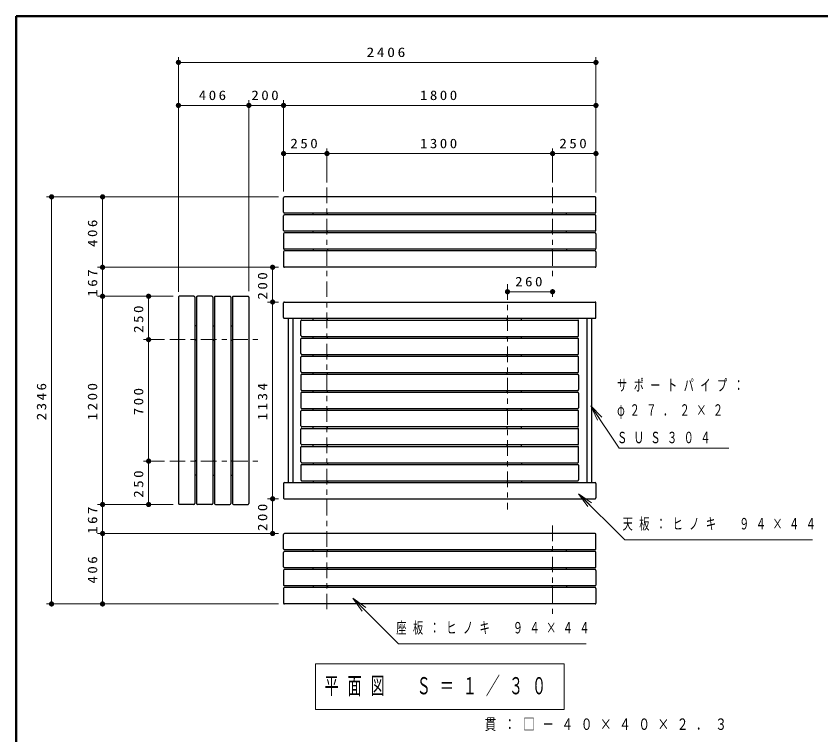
# Model space of a CAD drawing. Units: millimetres on the paper, with parts at other scales. Extents: x -365 to 0, y -33 to 257.
# Drawn here: x -365 to -210.4, y 118.9 to 257 of the extents above; entities that cross this region are included whole.
import ezdxf

# ---------------------------------------------------------------- set-up
doc = ezdxf.new("R2010")
doc.units = ezdxf.units.MM
doc.linetypes.add('USER2', pattern=[6, 3, -1, 1, -1])
doc.layers.add('LY_1', color=7, linetype='Continuous', lineweight=25)
doc.layers.add('LY_4', color=7, linetype='Continuous', lineweight=13)
doc.styles.add('ＭＳ ゴシック', font='')
doc.styles.get('ＭＳ ゴシック').set_extended_font_data('MS Gothic')

# ---------------------------------------------------------------- blocks, each defined once
blk = doc.blocks.new('filled_dot')
at = {"color": 0, "linetype": 'Continuous', "lineweight": -2, "const_width": 1.25}
blk.add_lwpolyline([(-0.625, 0, 1), (0.625, 0, 1)], format="xyb", close=True, dxfattribs=at)

msp = doc.modelspace()

# ---------------------------------------------------------------- linework, layer by layer
at = {"layer": 'LY_1', "lineweight": 13}
for p, q in [((-333.822, 204.01), (-333.822, 249.108)), ((-253.622, 223.11), (-253.622, 249.108)), ((-333.822, 248.108), (-253.622, 248.108)), ((-333.822, 239.842), (-320.288, 239.842)), ((-320.288, 204.177), (-320.288, 240.842)), ((-320.288, 239.842), (-313.622, 239.842)), ((-313.622, 223.277), (-313.622, 240.842)), ((-313.622, 239.842), (-253.622, 239.842)), ((-253.622, 223.277), (-253.622, 240.842)), ((-313.622, 223.277), (-313.622, 231.592)), ((-313.622, 230.592), (-305.288, 230.592)), ((-305.288, 225.045), (-305.288, 231.592)), ((-305.288, 230.592), (-261.955, 230.592)), ((-261.955, 225.045), (-261.955, 231.592)), ((-261.955, 230.592), (-253.622, 230.592)), ((-253.622, 223.277), (-253.622, 231.592)), ((-314.622, 222.277), (-359.188, 222.277)), ((-358.188, 144.077), (-358.188, 222.277)), ((-348.39, 208.744), (-348.39, 222.277)), ((-314.622, 208.744), (-349.39, 208.744)), ((-348.39, 203.177), (-348.39, 208.744)), ((-314.622, 208.744), (-316.726, 208.744)), ((-315.726, 202.077), (-315.726, 208.744)), ((-270.622, 204.51), (-270.622, 203.052)), ((-261.955, 204.052), (-270.622, 204.052)), ((-261.955, 204.51), (-261.955, 203.052)), ((-334.822, 203.177), (-349.39, 203.177)), ((-348.39, 163.177), (-348.39, 203.177)), ((-334.822, 203.177), (-340.545, 203.177)), ((-339.545, 194.844), (-339.545, 203.177)), ((-314.622, 202.077), (-316.726, 202.077)), ((-315.726, 164.277), (-315.726, 202.077)), ((-336.499, 194.844), (-340.545, 194.844)), ((-339.545, 171.511), (-339.545, 194.844)), ((-253.35, 179.393), (-254.61, 182.161)), ((-254.61, 182.161), (-252.52, 179.951)), ((-254.61, 182.161), (-252.935, 179.672)), ((-336.499, 171.511), (-340.545, 171.511)), ((-339.545, 163.177), (-339.545, 171.511)), ((-314.622, 164.277), (-316.726, 164.277)), ((-315.726, 157.61), (-315.726, 164.277)), ((-255.186, 162.783), (-256.954, 165.258)), ((-256.954, 165.258), (-254.479, 163.49)), ((-256.954, 165.258), (-254.833, 163.136)), ((-334.822, 163.177), (-349.39, 163.177)), ((-348.39, 157.61), (-348.39, 163.177)), ((-334.822, 163.177), (-340.545, 163.177)), ((-314.622, 157.61), (-349.39, 157.61)), ((-348.39, 144.077), (-348.39, 157.61)), ((-314.622, 157.61), (-316.726, 157.61)), ((-314.622, 144.077), (-359.188, 144.077)), ((-298.56, 142.703), (-300.328, 145.178)), ((-300.328, 145.178), (-297.853, 143.41)), ((-300.328, 145.178), (-298.207, 143.057)), ((-307.522, 132.577), (-307.522, 123.777)), ((-259.722, 132.577), (-307.522, 132.577)), ((-259.722, 123.777), (-259.722, 132.577)), ((-307.522, 123.777), (-259.722, 123.777))]:
    msp.add_line(p, q, dxfattribs=at)
at = {"layer": 'LY_1', "linetype": 'USER2', "lineweight": 13}
for p, q in [((-305.288, 224.045), (-305.288, 142.103)), ((-261.955, 224.045), (-261.955, 206.778)), ((-270.622, 205.51), (-270.622, 162.236)), ((-335.499, 194.844), (-318.577, 194.844)), ((-335.499, 171.511), (-318.577, 171.511)), ((-261.955, 159.15), (-261.955, 142.103))]:
    msp.add_line(p, q, dxfattribs=at)
at = {"layer": 'LY_1', "color": 4}
for p, q in [((-313.622, 219.311), (-313.622, 222.11)), ((-253.789, 222.277), (-313.455, 222.277)), ((-253.622, 219.311), (-253.622, 222.11)), ((-313.622, 215.844), (-313.622, 218.644)), ((-253.789, 219.144), (-313.455, 219.144)), ((-253.789, 218.811), (-313.455, 218.811)), ((-253.622, 215.844), (-253.622, 218.644)), ((-313.622, 215.177), (-313.622, 212.377)), ((-253.789, 215.677), (-313.455, 215.677)), ((-253.789, 215.344), (-313.455, 215.344)), ((-253.622, 215.177), (-253.622, 212.377)), ((-253.789, 212.211), (-313.455, 212.211)), ((-253.789, 211.877), (-313.455, 211.877)), ((-313.622, 211.711), (-313.622, 208.911)), ((-253.622, 211.711), (-253.622, 208.911)), ((-253.789, 208.744), (-313.455, 208.744)), ((-333.821, 203.01), (-333.821, 163.344)), ((-330.855, 203.177), (-333.655, 203.177)), ((-330.688, 203.01), (-330.688, 163.344)), ((-330.355, 203.01), (-330.355, 163.344)), ((-327.388, 203.177), (-330.188, 203.177)), ((-327.222, 203.01), (-327.222, 163.344)), ((-326.888, 203.01), (-326.888, 163.344)), ((-326.722, 203.177), (-323.922, 203.177)), ((-323.755, 203.01), (-323.755, 163.344)), ((-323.422, 203.01), (-323.422, 163.344)), ((-323.255, 203.177), (-320.455, 203.177)), ((-320.288, 203.01), (-320.288, 163.344)), ((-313.622, 199.11), (-313.622, 201.91)), ((-313.455, 202.077), (-253.788, 202.077)), ((-253.622, 199.11), (-253.622, 201.91)), ((-313.455, 198.944), (-253.788, 198.944)), ((-310.288, 195.644), (-310.288, 198.444)), ((-310.122, 198.61), (-257.122, 198.61)), ((-256.955, 195.644), (-256.955, 198.444)), ((-310.288, 192.177), (-310.288, 194.977)), ((-310.122, 195.477), (-257.122, 195.477)), ((-310.122, 195.144), (-257.122, 195.144)), ((-256.955, 192.177), (-256.955, 194.977)), ((-310.122, 192.01), (-257.122, 192.01)), ((-310.288, 188.71), (-310.288, 191.51)), ((-310.122, 191.677), (-257.122, 191.677)), ((-256.955, 188.71), (-256.955, 191.51)), ((-310.288, 188.044), (-310.288, 185.244)), ((-310.122, 188.544), (-257.122, 188.544)), ((-310.122, 188.21), (-257.122, 188.21)), ((-256.955, 188.044), (-256.955, 185.244)), ((-310.288, 184.577), (-310.288, 181.777)), ((-310.122, 185.077), (-257.122, 185.077)), ((-310.122, 184.744), (-257.122, 184.744)), ((-256.955, 184.577), (-256.955, 181.777)), ((-310.288, 178.31), (-310.288, 181.11)), ((-310.122, 181.61), (-257.122, 181.61)), ((-310.122, 181.277), (-257.122, 181.277)), ((-256.955, 178.31), (-256.955, 181.11)), ((-310.122, 178.144), (-257.122, 178.144)), ((-310.122, 177.81), (-257.122, 177.81)), ((-310.288, 174.844), (-310.288, 177.644)), ((-256.955, 174.844), (-256.955, 177.644)), ((-310.122, 174.677), (-257.122, 174.677)), ((-310.288, 171.377), (-310.288, 174.177)), ((-310.122, 174.344), (-257.122, 174.344)), ((-256.955, 171.377), (-256.955, 174.177)), ((-310.288, 170.71), (-310.288, 167.91)), ((-310.122, 171.21), (-257.122, 171.21)), ((-310.122, 170.877), (-257.122, 170.877)), ((-256.955, 170.71), (-256.955, 167.91)), ((-313.622, 167.244), (-313.622, 164.444)), ((-313.455, 167.41), (-253.788, 167.41)), ((-310.122, 167.744), (-257.122, 167.744)), ((-253.622, 167.244), (-253.622, 164.444)), ((-313.455, 164.277), (-253.788, 164.277)), ((-330.855, 163.177), (-333.655, 163.177)), ((-327.388, 163.177), (-330.188, 163.177)), ((-326.722, 163.177), (-323.922, 163.177)), ((-323.255, 163.177), (-320.455, 163.177)), ((-313.622, 154.644), (-313.622, 157.444)), ((-253.789, 157.61), (-313.455, 157.61)), ((-253.622, 154.644), (-253.622, 157.444)), ((-313.622, 151.177), (-313.622, 153.977)), ((-253.789, 154.477), (-313.455, 154.477)), ((-253.789, 154.144), (-313.455, 154.144)), ((-253.622, 151.177), (-253.622, 153.977)), ((-313.622, 150.51), (-313.622, 147.71)), ((-253.789, 151.01), (-313.455, 151.01)), ((-253.789, 150.677), (-313.455, 150.677)), ((-253.622, 150.51), (-253.622, 147.71)), ((-313.622, 147.044), (-313.622, 144.244)), ((-253.789, 147.544), (-313.455, 147.544)), ((-253.789, 147.21), (-313.455, 147.21)), ((-253.622, 147.044), (-253.622, 144.244)), ((-253.789, 144.077), (-313.455, 144.077))]:
    msp.add_line(p, q, dxfattribs=at)
at = {"layer": 'LY_1'}
for p, q in [((-307.955, 218.811), (-307.955, 219.144)), ((-305.213, 218.811), (-305.213, 219.144)), ((-262.03, 218.811), (-262.03, 219.144)), ((-259.289, 218.811), (-259.289, 219.144)), ((-307.955, 215.511), (-307.955, 215.677)), ((-307.955, 215.511), (-307.955, 215.344)), ((-305.213, 215.511), (-305.213, 215.677)), ((-305.213, 215.511), (-305.213, 215.344)), ((-262.03, 215.511), (-262.03, 215.677)), ((-262.03, 215.511), (-262.03, 215.344)), ((-259.289, 215.511), (-259.289, 215.677)), ((-259.289, 215.511), (-259.289, 215.344)), ((-307.955, 212.211), (-307.955, 211.877)), ((-305.213, 212.211), (-305.213, 211.877)), ((-262.03, 212.211), (-262.03, 211.877)), ((-259.289, 212.211), (-259.289, 211.877)), ((-312.742, 198.944), (-312.742, 167.41)), ((-311.835, 198.944), (-311.835, 167.41)), ((-307.955, 198.61), (-307.955, 198.944)), ((-305.213, 198.61), (-305.213, 198.944)), ((-270.697, 198.61), (-270.697, 198.944)), ((-267.955, 198.61), (-267.955, 198.944)), ((-255.408, 198.944), (-255.408, 167.41)), ((-254.502, 198.944), (-254.502, 167.41)), ((-330.355, 197.51), (-330.688, 197.51)), ((-327.055, 197.51), (-327.222, 197.51)), ((-327.055, 197.51), (-326.888, 197.51)), ((-323.755, 197.51), (-323.422, 197.51)), ((-307.955, 195.144), (-307.955, 195.477)), ((-305.213, 195.144), (-305.213, 195.477)), ((-270.697, 195.144), (-270.697, 195.477)), ((-267.955, 195.144), (-267.955, 195.477)), ((-330.355, 194.769), (-330.688, 194.769)), ((-327.055, 194.769), (-327.222, 194.769)), ((-327.055, 194.769), (-326.888, 194.769)), ((-323.755, 194.769), (-323.422, 194.769)), ((-307.955, 191.677), (-307.955, 192.01)), ((-305.213, 191.677), (-305.213, 192.01)), ((-270.697, 191.677), (-270.697, 192.01)), ((-267.955, 191.677), (-267.955, 192.01)), ((-307.955, 188.21), (-307.955, 188.544)), ((-305.213, 188.21), (-305.213, 188.544)), ((-270.697, 188.21), (-270.697, 188.544)), ((-267.955, 188.21), (-267.955, 188.544)), ((-307.955, 184.744), (-307.955, 185.077)), ((-305.213, 184.744), (-305.213, 185.077)), ((-270.697, 184.744), (-270.697, 185.077)), ((-267.955, 184.744), (-267.955, 185.077)), ((-307.955, 181.277), (-307.955, 181.61)), ((-305.213, 181.277), (-305.213, 181.61)), ((-270.697, 181.277), (-270.697, 181.61)), ((-267.955, 181.277), (-267.955, 181.61)), ((-307.955, 177.81), (-307.955, 178.144)), ((-305.213, 177.81), (-305.213, 178.144)), ((-270.697, 177.81), (-270.697, 178.144)), ((-267.955, 177.81), (-267.955, 178.144)), ((-307.955, 174.344), (-307.955, 174.677)), ((-305.213, 174.344), (-305.213, 174.677)), ((-270.697, 174.344), (-270.697, 174.677)), ((-267.955, 174.344), (-267.955, 174.677)), ((-330.355, 171.586), (-330.688, 171.586)), ((-327.055, 171.586), (-327.222, 171.586)), ((-327.055, 171.586), (-326.888, 171.586)), ((-323.755, 171.586), (-323.422, 171.586)), ((-307.955, 171.044), (-307.955, 171.21)), ((-307.955, 171.044), (-307.955, 170.877)), ((-305.213, 171.044), (-305.213, 171.21)), ((-305.213, 171.044), (-305.213, 170.877)), ((-270.697, 171.044), (-270.697, 171.21)), ((-270.697, 171.044), (-270.697, 170.877)), ((-267.955, 171.044), (-267.955, 171.21)), ((-267.955, 171.044), (-267.955, 170.877)), ((-330.355, 168.844), (-330.688, 168.844)), ((-327.055, 168.844), (-327.222, 168.844)), ((-327.055, 168.844), (-326.888, 168.844)), ((-323.755, 168.844), (-323.422, 168.844)), ((-307.955, 167.744), (-307.955, 167.41)), ((-305.213, 167.744), (-305.213, 167.41)), ((-270.697, 167.744), (-270.697, 167.41)), ((-267.955, 167.744), (-267.955, 167.41)), ((-307.955, 154.144), (-307.955, 154.477)), ((-305.213, 154.144), (-305.213, 154.477)), ((-262.03, 154.144), (-262.03, 154.477)), ((-259.289, 154.144), (-259.289, 154.477)), ((-307.955, 150.844), (-307.955, 151.01)), ((-307.955, 150.844), (-307.955, 150.677)), ((-305.213, 150.844), (-305.213, 151.01)), ((-305.213, 150.844), (-305.213, 150.677)), ((-262.03, 150.844), (-262.03, 151.01)), ((-262.03, 150.844), (-262.03, 150.677)), ((-259.289, 150.844), (-259.289, 151.01)), ((-259.289, 150.844), (-259.289, 150.677)), ((-307.955, 147.544), (-307.955, 147.21)), ((-305.213, 147.544), (-305.213, 147.21)), ((-262.03, 147.544), (-262.03, 147.21)), ((-259.289, 147.544), (-259.289, 147.21))]:
    msp.add_line(p, q, dxfattribs=at)
at = {"layer": 'LY_1', "lineweight": 13}
for points in [[(-254.61, 182.161), (-249.14, 174.032), (-228.107, 174.032)], [(-256.954, 165.258), (-248.063, 156.367), (-212.058, 156.367)], [(-300.328, 145.178), (-291.541, 136.391), (-255.525, 136.391)]]:
    msp.add_lwpolyline(points, dxfattribs=at)
at = {"layer": 'LY_1', "color": 4}
for centre, start, end in [((-313.455, 222.11), 90, 180), ((-253.789, 222.11), 360, 90), ((-313.455, 219.311), 180, 270), ((-313.455, 218.644), 90, 180), ((-253.789, 219.311), 270, 0), ((-253.789, 218.644), 360, 90), ((-313.455, 215.844), 180, 270), ((-313.455, 215.177), 90, 180), ((-253.789, 215.844), 270, 0), ((-253.789, 215.177), 360, 90), ((-313.455, 212.377), 180, 270), ((-313.455, 211.711), 90, 180), ((-253.789, 212.377), 270, 0), ((-253.789, 211.711), 360, 90), ((-313.455, 208.911), 180, 270), ((-253.789, 208.911), 270, 0), ((-333.655, 203.01), 89.99999, 180), ((-330.855, 203.01), 0, 90.00001), ((-330.188, 203.01), 89.99999, 180), ((-327.388, 203.01), 0, 90.00001), ((-326.722, 203.01), 89.99999, 180), ((-323.922, 203.01), 0, 90.00001), ((-323.255, 203.01), 89.99999, 180), ((-320.455, 203.01), 0, 90.00001), ((-313.455, 201.91), 90, 180), ((-253.788, 201.91), 0, 90), ((-313.455, 199.11), 179.99999, 270), ((-310.122, 198.444), 90, 180), ((-257.122, 198.444), 0, 90), ((-253.788, 199.11), 270, 0), ((-310.122, 195.644), 179.99999, 270), ((-310.122, 194.977), 90, 180), ((-257.122, 195.644), 270, 0), ((-257.122, 194.977), 0, 90), ((-310.122, 192.177), 179.99999, 270), ((-257.122, 192.177), 270, 0), ((-310.122, 191.51), 90, 180), ((-257.122, 191.51), 0, 90), ((-310.122, 188.71), 179.99999, 270), ((-257.122, 188.71), 270, 0), ((-310.122, 188.044), 90, 180), ((-257.122, 188.044), 0, 90), ((-310.122, 185.244), 179.99999, 270), ((-310.122, 184.577), 90, 180), ((-257.122, 185.244), 270, 0), ((-257.122, 184.577), 0, 90), ((-310.122, 181.777), 179.99999, 270), ((-310.122, 181.11), 90, 180), ((-257.122, 181.777), 270, 0), ((-257.122, 181.11), 0, 90), ((-310.122, 178.31), 179.99999, 270), ((-310.122, 177.644), 90, 180), ((-257.122, 178.31), 270, 0), ((-257.122, 177.644), 0, 90), ((-310.122, 174.844), 179.99999, 270), ((-257.122, 174.844), 270, 0), ((-310.122, 174.177), 90, 180), ((-257.122, 174.177), 0, 90), ((-310.122, 171.377), 179.99999, 270), ((-310.122, 170.71), 90, 180), ((-257.122, 171.377), 270, 0), ((-257.122, 170.71), 0, 90), ((-313.455, 167.244), 90, 180), ((-310.122, 167.91), 179.99999, 270), ((-257.122, 167.91), 270, 0), ((-253.788, 167.244), 0, 90), ((-313.455, 164.444), 179.99999, 270), ((-253.788, 164.444), 270, 0), ((-333.655, 163.344), 180, 270), ((-330.855, 163.344), 270, 0), ((-330.188, 163.344), 180, 270), ((-327.388, 163.344), 270, 0), ((-326.722, 163.344), 180, 270), ((-323.922, 163.344), 270, 0), ((-323.255, 163.344), 180, 270), ((-320.455, 163.344), 270, 0), ((-313.455, 157.444), 90, 180), ((-253.789, 157.444), 360, 90), ((-313.455, 154.644), 180, 270), ((-253.789, 154.644), 270, 0), ((-313.455, 153.977), 90, 180), ((-253.789, 153.977), 360, 90), ((-313.455, 151.177), 180, 270), ((-313.455, 150.51), 90, 180), ((-253.789, 151.177), 270, 0), ((-253.789, 150.51), 360, 90), ((-313.455, 147.71), 180, 270), ((-313.455, 147.044), 90, 180), ((-253.789, 147.71), 270, 0), ((-253.789, 147.044), 360, 90), ((-313.455, 144.244), 180, 270), ((-253.789, 144.244), 270, 0)]:
    msp.add_arc(centre, 0.167, start, end, dxfattribs=at)
at = {"layer": 'LY_4', "lineweight": 50}
for p, q in [((-365, 257), (-365, 0)), ((0, 257), (-365, 257))]:
    msp.add_line(p, q, dxfattribs=at)

# ---------------------------------------------------------------- block references
at = {"layer": 'LY_1', "lineweight": 13, "xscale": 0.4, "yscale": 0.4}
for p in [(-333.822, 248.108), (-333.822, 239.842), (-313.622, 230.592), (-270.622, 204.052)]:
    msp.add_blockref('filled_dot', p, dxfattribs=at)
for p, rotation in [((-253.622, 248.108), 180), ((-320.288, 239.842), 180), ((-313.622, 239.842), 180), ((-253.622, 239.842), 180), ((-305.288, 230.592), 180), ((-261.955, 230.592), 180), ((-253.622, 230.592), 180), ((-358.188, 222.277), 270), ((-348.39, 222.277), 270), ((-348.39, 208.744), 270), ((-315.726, 208.744), 270), ((-261.955, 204.052), 180), ((-348.39, 203.177), 270), ((-339.545, 203.177), 270), ((-315.726, 202.077), 270), ((-339.545, 194.844), 270), ((-339.545, 171.511), 270), ((-315.726, 164.277), 270), ((-348.39, 163.177), 270), ((-339.545, 163.177), 90), ((-348.39, 157.61), 270), ((-315.726, 157.61), 90), ((-358.188, 144.077), 90), ((-348.39, 144.077), 90)]:
    msp.add_blockref('filled_dot', p, dxfattribs=dict(at, rotation=rotation))

# ---------------------------------------------------------------- texts
at = {"layer": 'LY_1', "style": 'ＭＳ ゴシック'}
for s, insert, char_height, attachment_point in [('\\T1.33;\\W1.2;2406', (-293.722, 249.108), 1.833, 8), ('\\T1.33;\\W1.15;406', (-327.055, 240.842), 1.833, 8), ('\\T1.33;\\W1.15;200', (-316.955, 240.842), 1.833, 8), ('\\T1.33;\\W1.15;1800', (-283.622, 240.842), 1.833, 8), ('\\T1.33;\\W1.15;250', (-309.455, 231.592), 1.833, 8), ('\\T1.33;\\W1.15;1300', (-283.622, 231.592), 1.833, 8), ('\\T1.33;\\W1.15;250', (-257.788, 231.592), 1.833, 8), ('\\T1.33;\\W1.15;260', (-266.288, 205.052), 1.833, 8), ('\\T1.64;\\W0.65;サポートパイプ：', (-249.565, 186.032), 2.199, 4), ('\\T1.64;\\W0.65;φ２７．２×２', (-249.565, 181.032), 2.199, 4), ('\\T1.64;\\W0.65;ＳＵＳ３０４\u3000', (-249.565, 176.032), 2.199, 4), ('\\T1.64;\\W0.65;天板：ヒノキ\u3000９４×４４', (-248.499, 159.367), 2.199, 4), ('\\T1.64;\\W0.65;座板：ヒノキ\u3000９４×４４', (-291.966, 139.391), 2.199, 4), ('\\T1.64;\\W0.6;平面図\u3000Ｓ＝１／３０', (-283.622, 128.177), 3.299, 5), ('\\T1.64;\\W0.75;貫：□－４０×４０×２．３', (-274.992, 120.857), 2.199, 4)]:
    msp.add_mtext(s, dxfattribs=dict(at, insert=insert, char_height=char_height, attachment_point=attachment_point))
at = {"layer": 'LY_1', "char_height": 1.833, "attachment_point": 8, "rotation": 90, "style": 'ＭＳ ゴシック'}
for s, insert in [('\\T1.33;\\W1.15;406', (-349.39, 215.51)), ('\\T1.33;\\W1.15;167', (-349.39, 205.96)), ('\\T1.33;\\W1.15;200', (-316.726, 205.41)), ('\\T1.33;\\W1.15;250', (-340.545, 199.01)), ('\\T1.33;\\W1.15;2346', (-359.188, 183.177)), ('\\T1.33;\\W1.15;1200', (-349.39, 183.177)), ('\\T1.33;\\W1.15;1134', (-316.726, 183.177)), ('\\T1.33;\\W1.15;700', (-340.545, 183.177)), ('\\T1.33;\\W1.15;250', (-340.545, 167.344)), ('\\T1.33;\\W1.15;167', (-349.39, 160.394)), ('\\T1.33;\\W1.15;200', (-316.726, 160.944)), ('\\T1.33;\\W1.15;406', (-349.39, 150.844))]:
    msp.add_mtext(s, dxfattribs=dict(at, insert=insert))

doc.saveas('drawing.dxf')
